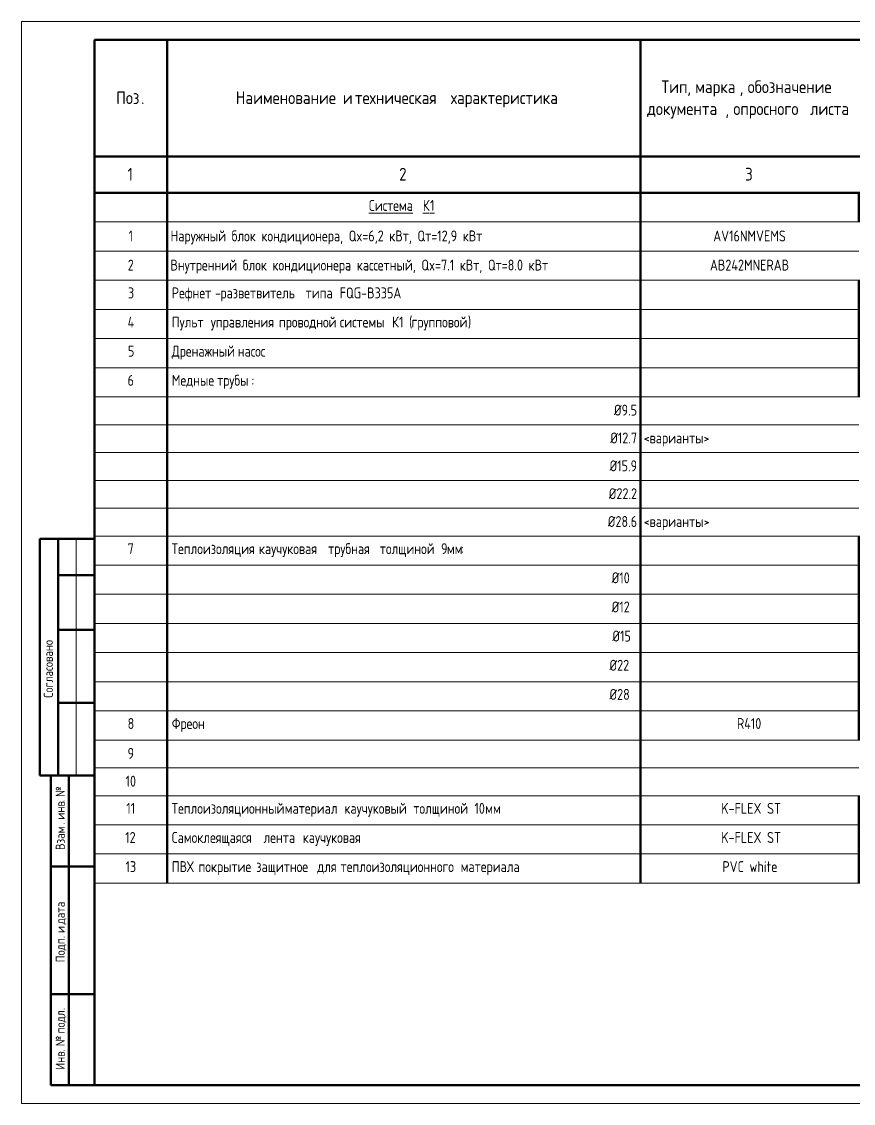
# Model space of a CAD drawing. Header units: millimetres. Extents: x -420 to 2940, y 0 to 297.
# Drawn here: x -420 to -191.5, y 0 to 297 of the extents above; entities that cross this region are included whole.
import ezdxf

# ---------------------------------------------------------------- set-up
doc = ezdxf.new("R2010")
doc.units = ezdxf.units.MM
for name, color, linetype, lineweight in [('Аннотация', 7, 'Continuous', 50), ('Графика', 7, 'Continuous', 20), ('Линии', 7, 'Continuous', 20), ('Основная надпись', 7, 'Continuous', 30)]:
    doc.layers.add(name, color=color, linetype=linetype, lineweight=lineweight)
doc.styles.add('$0$GOST 2.304 type A', font='GOST2304A.ttf', dxfattribs={"height": 3})
doc.styles.add('$0$GOST 2.304 type A_B', font='', dxfattribs={"height": 3})
doc.styles.add('$0$GOST Common', font='GOST_Common.ttf', dxfattribs={"width": 0.9, "height": 3.5})
doc.styles.add('$0$GOST Common_1', font='GOST_Common.ttf', dxfattribs={"width": 0.9, "height": 2.5})
doc.styles.get('$0$GOST 2.304 type A_B').set_extended_font_data('GOST 2.304 type A', bold=True)

# ---------------------------------------------------------------- blocks, each defined once
blk = doc.blocks.new('$0$РОВЕН_Пусая строка для спецификации1 - Пустая строка для СО-3213492-Спецификация оборудования_ изделий и материалов')
at = {"layer": 'Аннотация'}
for p, q in [((0, 0), (0, -8)), ((20, 0), (20, -8)), ((150, 0), (150, -8)), ((210, 0), (210, -8)), ((245, 0), (245, -8)), ((290, 0), (290, -8)), ((310, 0), (310, -8)), ((330, 0), (330, -8)), ((355, 0), (355, -8)), ((395, 0), (395, -8))]:
    blk.add_line(p, q, dxfattribs=at)
at = {"layer": 'Аннотация', "lineweight": 20}
for p, q in [((0, 0), (395, 0)), ((395, -8), (0, -8))]:
    blk.add_line(p, q, dxfattribs=at)
blk = doc.blocks.new('$0$РОВЕН_Пусая строка для спецификации1 - Пустая строка для СО-3209609-Спецификация оборудования_ изделий и материалов')
at = {"layer": 'Аннотация'}
for p, q in [((0, 0), (0, -8)), ((20, 0), (20, -8)), ((150, 0), (150, -8)), ((210, 0), (210, -8)), ((245, 0), (245, -8)), ((290, 0), (290, -8)), ((310, 0), (310, -8)), ((330, 0), (330, -8)), ((355, 0), (355, -8)), ((395, 0), (395, -8))]:
    blk.add_line(p, q, dxfattribs=at)
at = {"layer": 'Аннотация', "lineweight": 20}
for p, q in [((0, 0), (395, 0)), ((395, -8), (0, -8))]:
    blk.add_line(p, q, dxfattribs=at)
blk = doc.blocks.new('$0$РОВЕН_Пусая строка для спецификации1 - Пустая строка для СО-3213493-Спецификация оборудования_ изделий и материалов')
at = {"layer": 'Аннотация'}
for p, q in [((0, 0), (0, -8)), ((20, 0), (20, -8)), ((150, 0), (150, -8)), ((210, 0), (210, -8)), ((245, 0), (245, -8)), ((290, 0), (290, -8)), ((310, 0), (310, -8)), ((330, 0), (330, -8)), ((355, 0), (355, -8)), ((395, 0), (395, -8))]:
    blk.add_line(p, q, dxfattribs=at)
at = {"layer": 'Аннотация', "lineweight": 20}
for p, q in [((0, 0), (395, 0)), ((395, -8), (0, -8))]:
    blk.add_line(p, q, dxfattribs=at)

msp = doc.modelspace()

# ---------------------------------------------------------------- linework, layer by layer
at = {"layer": 'Аннотация'}
for p, q in [((-380, 250), (-380, 292)), ((-250, 292), (-250, 250)), ((-400, 260), (-5, 260)), ((-400, 250), (-5, 250))]:
    msp.add_line(p, q, dxfattribs=at)
at = {"layer": 'Линии'}
for p, q in [((-380, 242), (-400, 242)), ((-250, 242), (-380, 242)), ((-190, 242), (-250, 242)), ((-380, 233.99), (-400, 233.99)), ((-250, 233.99), (-380, 233.99)), ((-190, 233.99), (-250, 233.99)), ((-380, 225.99), (-400, 225.99)), ((-250, 225.99), (-380, 225.99)), ((-190, 225.99), (-250, 225.99)), ((-380, 193.99), (-400, 193.99)), ((-250, 193.99), (-380, 193.99)), ((-190, 193.99), (-250, 193.99)), ((-380, 186.34), (-400, 186.34)), ((-250, 186.34), (-380, 186.34)), ((-190, 186.34), (-250, 186.34)), ((-380, 178.7), (-400, 178.7)), ((-250, 178.7), (-380, 178.7)), ((-190, 178.7), (-250, 178.7)), ((-380, 171.05), (-400, 171.05)), ((-250, 171.05), (-380, 171.05)), ((-190, 171.05), (-250, 171.05)), ((-380, 163.4), (-400, 163.4)), ((-250, 163.4), (-380, 163.4)), ((-190, 163.4), (-250, 163.4)), ((-380, 155.76), (-400, 155.76)), ((-250, 155.76), (-380, 155.76)), ((-190, 155.76), (-250, 155.76)), ((-380, 99.76), (-400, 99.76)), ((-250, 99.76), (-380, 99.76)), ((-190, 99.76), (-250, 99.76)), ((-380, 92.12), (-400, 92.12)), ((-380, 92.12), (-400, 92.12)), ((-250, 92.12), (-380, 92.12)), ((-250, 92.12), (-380, 92.12)), ((-190, 92.12), (-250, 92.12)), ((-190, 92.12), (-250, 92.12)), ((-380, 84.47), (-400, 84.47)), ((-250, 84.47), (-380, 84.47)), ((-190, 84.47), (-250, 84.47))]:
    msp.add_line(p, q, dxfattribs=at)
at = {"layer": 'Линии', "lineweight": 50}
for p, q in [((-380, 242), (-380, 233.99)), ((-250, 242), (-250, 233.99)), ((-380, 233.99), (-380, 225.99)), ((-250, 233.99), (-250, 225.99)), ((-380, 193.99), (-380, 186.34)), ((-250, 193.99), (-250, 186.34)), ((-380, 186.34), (-380, 178.7)), ((-250, 186.34), (-250, 178.7)), ((-380, 178.7), (-380, 171.05)), ((-250, 178.7), (-250, 171.05)), ((-380, 171.05), (-380, 163.4)), ((-250, 171.05), (-250, 163.4)), ((-380, 163.4), (-380, 155.76)), ((-250, 163.4), (-250, 155.76)), ((-380, 99.76), (-380, 92.12)), ((-250, 99.76), (-250, 92.12)), ((-380, 92.12), (-380, 84.47)), ((-250, 92.12), (-250, 84.47))]:
    msp.add_line(p, q, dxfattribs=at)
at = {"layer": 'Основная надпись', "lineweight": 20}
for p, q in [((-420, 297), (0, 297)), ((-420, 297), (-420, 0)), ((-405, 155), (-405, 90)), ((0, 0), (-420, 0))]:
    msp.add_line(p, q, dxfattribs=at)
at = {"layer": 'Основная надпись', "lineweight": 50}
for p, q in [((-5, 292), (-400, 292)), ((-400, 292), (-400, 5)), ((-5, 250), (-400, 250)), ((-415, 155), (-415, 90)), ((-415, 155), (-400, 155)), ((-410, 155), (-410, 90)), ((-410, 145), (-400, 145)), ((-410, 130), (-400, 130)), ((-410, 110), (-400, 110)), ((-415, 90), (-400, 90)), ((-412, 90), (-412, 5)), ((-412, 90), (-400, 90)), ((-407, 90), (-407, 5)), ((-412, 65), (-400, 65)), ((-412, 30), (-400, 30)), ((-412, 5), (-400, 5)), ((-400, 5), (-5, 5))]:
    msp.add_line(p, q, dxfattribs=at)

# ---------------------------------------------------------------- block references
at = {"layer": 'Аннотация', "lineweight": 20}
for name, p in [('$0$РОВЕН_Пусая строка для спецификации1 - Пустая строка для СО-3213492-Спецификация оборудования_ изделий и материалов', (-400, 250)), ('$0$РОВЕН_Пусая строка для спецификации1 - Пустая строка для СО-3209609-Спецификация оборудования_ изделий и материалов', (-400, 225.99)), ('$0$РОВЕН_Пусая строка для спецификации1 - Пустая строка для СО-3209609-Спецификация оборудования_ изделий и материалов', (-400, 217.99)), ('$0$РОВЕН_Пусая строка для спецификации1 - Пустая строка для СО-3209609-Спецификация оборудования_ изделий и материалов', (-400, 209.99)), ('$0$РОВЕН_Пусая строка для спецификации1 - Пустая строка для СО-3209609-Спецификация оборудования_ изделий и материалов', (-400, 201.99)), ('$0$РОВЕН_Пусая строка для спецификации1 - Пустая строка для СО-3209609-Спецификация оборудования_ изделий и материалов', (-400, 155.76)), ('$0$РОВЕН_Пусая строка для спецификации1 - Пустая строка для СО-3213493-Спецификация оборудования_ изделий и материалов', (-400, 147.76)), ('$0$РОВЕН_Пусая строка для спецификации1 - Пустая строка для СО-3213493-Спецификация оборудования_ изделий и материалов', (-400, 139.76)), ('$0$РОВЕН_Пусая строка для спецификации1 - Пустая строка для СО-3213493-Спецификация оборудования_ изделий и материалов', (-400, 131.76)), ('$0$РОВЕН_Пусая строка для спецификации1 - Пустая строка для СО-3213493-Спецификация оборудования_ изделий и материалов', (-400, 123.76)), ('$0$РОВЕН_Пусая строка для спецификации1 - Пустая строка для СО-3213493-Спецификация оборудования_ изделий и материалов', (-400, 115.76)), ('$0$РОВЕН_Пусая строка для спецификации1 - Пустая строка для СО-3209609-Спецификация оборудования_ изделий и материалов', (-400, 107.76)), ('$0$РОВЕН_Пусая строка для спецификации1 - Пустая строка для СО-3209609-Спецификация оборудования_ изделий и материалов', (-400, 84.47)), ('$0$РОВЕН_Пусая строка для спецификации1 - Пустая строка для СО-3209609-Спецификация оборудования_ изделий и материалов', (-400, 76.47)), ('$0$РОВЕН_Пусая строка для спецификации1 - Пустая строка для СО-3209609-Спецификация оборудования_ изделий и материалов', (-400, 68.47))]:
    msp.add_blockref(name, p, dxfattribs=at)

# ---------------------------------------------------------------- texts
at = {"layer": 'Аннотация', "lineweight": 9, "char_height": 3, "attachment_point": 1}
for s, insert, width, style in [('\\LСистема', (-324.59, 248.03), 16.4346, '$0$GOST 2.304 type A_B'), ('\\L\\fGOST 2.304 type A|b1|i0|c204|p34|;\\L ', (-311.03, 248.03), 1.5232, '$0$GOST 2.304 type A_B'), ('\\L\\fGOST 2.304 type A|b1|i0|c204|p34|;\\LК', (-309.77, 248.03), 2.4051, '$0$GOST 2.304 type A_B'), ('\\L\\fGOST 2.304 type A|b1|i0|c204|p34|;\\L1', (-307.79, 248.03), 1.6034, '$0$GOST 2.304 type A_B'), ('\\fGOST 2.304 type A|b0|i0|c204|p34|;3', (-390.78, 224.02), 2.0844, '$0$GOST 2.304 type A'), ('Рефнет', (-378.74, 224.02), 14.3502, '$0$GOST 2.304 type A'), ('разветвитель', (-365.38, 224.02), 26.8565, '$0$GOST 2.304 type A'), ('\\fGOST 2.304 type A|b0|i0|c204|p34|; ', (-343.22, 224.02), 1.5232, '$0$GOST 2.304 type A'), ('типа', (-341.97, 224.02), 9.4599, '$0$GOST 2.304 type A'), (' FQG-B335A', (-334.16, 224.02), 21.6456, '$0$GOST 2.304 type A'), ('\\fGOST 2.304 type A|b0|i0|c204|p34|;-', (-366.9, 224.02), 1.8439, '$0$GOST 2.304 type A'), ('\\fGOST 2.304 type A|b0|i0|c204|p34|;4', (-390.88, 216.02), 2.3249, '$0$GOST 2.304 type A'), ('Пульт', (-378.74, 216.02), 11.4641, '$0$GOST 2.304 type A'), ('\\fGOST 2.304 type A|b0|i0|c204|p34|; ', (-369.28, 216.02), 1.5232, '$0$GOST 2.304 type A'), ('управления', (-368.03, 216.02), 21.1645, '$0$GOST 2.304 type A'), ('\\fGOST 2.304 type A|b0|i0|c204|p34|; ', (-350.56, 216.02), 1.5232, '$0$GOST 2.304 type A'), ('проводной', (-349.31, 216.02), 18.7595, '$0$GOST 2.304 type A'), ('\\fGOST 2.304 type A|b0|i0|c204|p34|; ', (-333.83, 216.02), 1.5232, '$0$GOST 2.304 type A'), ('системы', (-332.57, 216.02), 15.8734, '$0$GOST 2.304 type A'), ('\\fGOST 2.304 type A|b0|i0|c204|p34|; ', (-319.48, 216.02), 1.5232, '$0$GOST 2.304 type A'), ('\\fGOST 2.304 type A|b0|i0|c204|p34|;К', (-318.22, 216.02), 2.3249, '$0$GOST 2.304 type A'), ('1 (', (-316.3, 216.02), 4.1688, '$0$GOST 2.304 type A'), ('групповой', (-312.86, 216.02), 18.7595, '$0$GOST 2.304 type A'), ('\\fGOST 2.304 type A|b0|i0|c204|p34|;)', (-297.38, 216.02), 1.0422, '$0$GOST 2.304 type A'), ('\\fGOST 2.304 type A|b0|i0|c204|p34|;5', (-390.78, 208.02), 2.0844, '$0$GOST 2.304 type A'), ('Дренажный', (-378.74, 208.02), 20.443, '$0$GOST 2.304 type A'), ('\\fGOST 2.304 type A|b0|i0|c204|p34|; ', (-361.88, 208.02), 1.5232, '$0$GOST 2.304 type A'), ('насос', (-360.62, 208.02), 10.7426, '$0$GOST 2.304 type A'), ('\\fGOST 2.304 type A|b0|i0|c204|p34|;6', (-390.88, 200.02), 2.3249, '$0$GOST 2.304 type A'), ('Медные', (-378.74, 200.02), 13.5485, '$0$GOST 2.304 type A'), ('\\fGOST 2.304 type A|b0|i0|c204|p34|; ', (-367.56, 200.02), 1.5232, '$0$GOST 2.304 type A'), ('трубы', (-366.31, 200.02), 11.4641, '$0$GOST 2.304 type A'), ('\\fGOST 2.304 type A|b0|i0|c204|p34|;:', (-356.85, 200.02), 0.8017, '$0$GOST 2.304 type A'), ('\\fGOST 2.304 type A|b0|i0|c204|p34|;7', (-390.88, 153.79), 2.3249, '$0$GOST 2.304 type A'), ('Теплоизоляция', (-378.74, 153.79), 27.4979, '$0$GOST 2.304 type A'), ('\\fGOST 2.304 type A|b0|i0|c204|p34|; ', (-356.05, 153.79), 1.5232, '$0$GOST 2.304 type A'), ('каучуковая', (-354.8, 153.79), 21.4852, '$0$GOST 2.304 type A'), ('\\fGOST 2.304 type A|b0|i0|c204|p34|; ', (-337.07, 153.79), 1.5232, '$0$GOST 2.304 type A'), ('трубная', (-335.81, 153.79), 15.7131, '$0$GOST 2.304 type A'), ('\\fGOST 2.304 type A|b0|i0|c204|p34|; ', (-322.85, 153.79), 1.5232, '$0$GOST 2.304 type A'), ('толщиной', (-321.59, 153.79), 18.519, '$0$GOST 2.304 type A'), (' 9', (-306.31, 153.79), 3.8481, '$0$GOST 2.304 type A'), ('мм', (-303.14, 153.79), 4.6498, '$0$GOST 2.304 type A'), ('\\fGOST 2.304 type A|b0|i0|c204|p34|;:', (-299.3, 153.79), 0.8017, '$0$GOST 2.304 type A'), ('Ø10', (-257.87, 145.79), 6.8143, '$0$GOST 2.304 type A'), ('Ø12', (-257.87, 137.79), 6.8143, '$0$GOST 2.304 type A'), ('Ø15', (-257.68, 129.79), 6.5738, '$0$GOST 2.304 type A'), ('Ø22', (-258.47, 121.79), 7.5359, '$0$GOST 2.304 type A'), ('Ø28', (-258.47, 113.79), 7.5359, '$0$GOST 2.304 type A'), ('\\fGOST 2.304 type A|b0|i0|c204|p34|;8', (-390.88, 105.79), 2.3249, '$0$GOST 2.304 type A'), ('Фреон', (-378.74, 105.79), 11.7848, '$0$GOST 2.304 type A'), ('R410', (-223.46, 105.79), 8.5781, '$0$GOST 2.304 type A'), ('11', (-391.24, 82.5), 3.2067, '$0$GOST 2.304 type A'), ('Теплоизоляционный', (-378.74, 82.5), 36.0759, '$0$GOST 2.304 type A'), ('\\fGOST 2.304 type A|b0|i0|c204|p34|; ', (-348.98, 82.5), 1.5232, '$0$GOST 2.304 type A'), ('материал', (-347.72, 82.5), 18.3586, '$0$GOST 2.304 type A'), ('\\fGOST 2.304 type A|b0|i0|c204|p34|; ', (-332.57, 82.5), 1.5232, '$0$GOST 2.304 type A'), ('каучуковый', (-331.32, 82.5), 21.4051, '$0$GOST 2.304 type A'), ('\\fGOST 2.304 type A|b0|i0|c204|p34|; ', (-313.66, 82.5), 1.5232, '$0$GOST 2.304 type A'), ('толщиной', (-312.4, 82.5), 18.519, '$0$GOST 2.304 type A'), (' 10', (-297.12, 82.5), 5.4515, '$0$GOST 2.304 type A'), ('мм', (-292.62, 82.5), 4.6498, '$0$GOST 2.304 type A'), ('K-FLEX ST', (-227.76, 82.5), 19, '$0$GOST 2.304 type A'), ('12', (-391.54, 74.5), 3.9283, '$0$GOST 2.304 type A'), ('Самоклеящаяся', (-378.74, 74.5), 29.0211, '$0$GOST 2.304 type A'), ('\\fGOST 2.304 type A|b0|i0|c204|p34|; ', (-354.8, 74.5), 1.5232, '$0$GOST 2.304 type A'), ('\\fGOST 2.304 type A|b0|i0|c204|p34|; ', (-344.02, 74.5), 1.5232, '$0$GOST 2.304 type A'), ('K-FLEX ST', (-227.76, 74.5), 19, '$0$GOST 2.304 type A'), ('лента', (-353.54, 74.5), 11.5443, '$0$GOST 2.304 type A'), ('каучуковая', (-342.76, 74.5), 21.4852, '$0$GOST 2.304 type A'), ('13', (-391.44, 66.5), 3.6878, '$0$GOST 2.304 type A'), ('ПВХ', (-378.74, 66.5), 7.3755, '$0$GOST 2.304 type A'), ('\\fGOST 2.304 type A|b0|i0|c204|p34|; ', (-372.66, 66.5), 1.5232, '$0$GOST 2.304 type A'), ('покрытие', (-371.4, 66.5), 17.7173, '$0$GOST 2.304 type A'), ('\\fGOST 2.304 type A|b0|i0|c204|p34|; ', (-356.78, 66.5), 1.5232, '$0$GOST 2.304 type A'), ('защитное', (-355.53, 66.5), 18.7595, '$0$GOST 2.304 type A'), ('\\fGOST 2.304 type A|b0|i0|c204|p34|; ', (-340.05, 66.5), 1.5232, '$0$GOST 2.304 type A'), ('для', (-338.79, 66.5), 6.2532, '$0$GOST 2.304 type A'), ('\\fGOST 2.304 type A|b0|i0|c204|p34|; ', (-333.63, 66.5), 1.5232, '$0$GOST 2.304 type A'), ('теплоизоляционного', (-332.37, 66.5), 38.481, '$0$GOST 2.304 type A'), ('\\fGOST 2.304 type A|b0|i0|c204|p34|; ', (-300.62, 66.5), 1.5232, '$0$GOST 2.304 type A'), ('материала', (-299.37, 66.5), 20.7637, '$0$GOST 2.304 type A'), ('PVC white', (-227.46, 66.5), 18.2785, '$0$GOST 2.304 type A')]:
    msp.add_mtext(s, dxfattribs=dict(at, insert=insert, width=width, style=style))
at = {"layer": 'Графика', "char_height": 3, "line_spacing_factor": 0.919238, "style": '$0$GOST 2.304 type A'}
for s, insert, width, attachment_point in [('\\fGOST 2.304 type A|b0|i0|c204|p34|;1', (-390, 239.66), 1.5289, 2), ('Наружный блок кондиционера, Qx=6,2 кВт, Qт=12,9 кВт', (-379.1, 239.66), 99.1571, 1), ('AV16NMVEMS', (-220, 239.66), 19.6203, 2), ('Внутренний блок кондиционера кассетный, Qx=7.1 кВт, Qт=8.0 кВт', (-379.1, 231.66), 124.1283, 1), ('AB242MNERAB', (-220, 231.66), 25.4809, 2), ('\\fGOST 2.304 type A|b0|i0|c204|p34|;2', (-390, 231.66), 2.2933, 2), ('Ø9.5', (-250.9, 191.83), 7.9719, 3), ('Ø12.7', (-250.9, 184.19), 9.7555, 3), ('<варианты>', (-249.1, 184.19), 22.0592, 1), ('Ø15.9', (-250.9, 176.54), 9.5007, 3), ('Ø22.2', (-250.9, 168.89), 10.52, 3), ('Ø28.6', (-250.9, 161.25), 10.52, 3), ('<варианты>', (-249.1, 161.25), 22.0592, 1), ('\\fGOST 2.304 type A|b0|i0|c204|p34|;9', (-390, 97.6), 2.2933, 2), ('10', (-390, 89.96), 3.8221, 2)]:
    msp.add_mtext(s, dxfattribs=dict(at, insert=insert, width=width, attachment_point=attachment_point))
at = {"layer": 'Основная надпись', "lineweight": 9, "char_height": 3.5, "attachment_point": 1, "style": '$0$GOST Common'}
for s, insert, width in [('Тип', (-244.21, 280.87), 8.5861), ('марка', (-234.92, 280.87), 14.7911), ('обозначение', (-220.51, 280.87), 30.2316), ('\\fGOST Common|b0|i0|c204|p34|;\\W.9; ', (-195.57, 280.87), 1.2987), ('Поз', (-394.01, 277.86), 8.2975), ('Наименование', (-361.17, 277.86), 34.3443), ('\\fGOST Common|b0|i0|c204|p34|;\\W.9; ', (-332.83, 277.86), 1.2987), ('\\fGOST Common|b0|i0|c204|p34|;\\W.9;и', (-331.76, 277.86), 2.7418), ('\\fGOST Common|b0|i0|c204|p34|;\\W.9; ', (-329.5, 277.86), 1.2987), ('техническая', (-328.43, 277.86), 30.6645), ('\\fGOST Common|b0|i0|c204|p34|;\\W.9; ', (-303.13, 277.86), 1.2987), ('характеристика', (-302.05, 277.86), 40.3329), (', ', (-237.12, 280.87), 2.6696), (', ', (-222.72, 280.87), 2.6696), ('\\fGOST Common|b0|i0|c204|p34|;\\W.9;.', (-387.16, 277.86), 1.1544), ('документа', (-248.13, 274.85), 26.0468), ('опросного', (-224.44, 274.85), 24.243), ('\\fGOST Common|b0|i0|c204|p34|;\\W.9; ', (-204.44, 274.85), 1.2987), ('листа', (-203.37, 274.85), 14.2139), (', ', (-226.64, 274.85), 2.6696), ('\\fGOST Common|b0|i0|c204|p34|;\\W.9;1', (-390.91, 256.86), 1.8759), ('\\fGOST Common|b0|i0|c204|p34|;\\W.9;2', (-316.27, 256.86), 2.7418), ('\\fGOST Common|b0|i0|c204|p34|;\\W.9;3', (-221.21, 256.86), 2.6696)]:
    msp.add_mtext(s, dxfattribs=dict(at, insert=insert, width=width))
at = {"layer": 'Основная надпись', "lineweight": 9, "char_height": 2.5, "attachment_point": 1, "rotation": 90, "style": '$0$GOST Common_1'}
for s, insert, width in [('Согласовано', (-413.91, 111.36), 21.5734), ('\\fGOST Common|b0|i0|c204|p34|;\\W.9;№', (-410.63, 84.15), 3.319), ('инв', (-410.63, 77.9), 5.8443), ('. ', (-410.63, 82.72), 1.7316), ('Взам', (-410.63, 69.56), 8.3696), ('. ', (-410.63, 76.47), 1.7316), ('дата', (-410.63, 49.14), 8.7304), ('\\fGOST Common|b0|i0|c204|p34|;\\W.9; ', (-410.63, 48.37), 0.938), ('\\fGOST Common|b0|i0|c204|p34|;\\W.9;и', (-410.63, 46.76), 1.9481), ('Подп', (-410.63, 38.72), 8.0089), ('. ', (-410.63, 45.33), 1.7316), ('подл', (-410.63, 19.19), 7.7924), ('\\fGOST Common|b0|i0|c204|p34|;\\W.9;.', (-410.63, 25.62), 0.7937), ('\\fGOST Common|b0|i0|c204|p34|;\\W.9;№', (-410.63, 15.68), 3.319), ('\\fGOST Common|b0|i0|c204|p34|;\\W.9; ', (-410.63, 18.42), 0.938), ('Инв', (-410.63, 9.25), 6.0608), ('. ', (-410.63, 14.25), 1.7316)]:
    msp.add_mtext(s, dxfattribs=dict(at, insert=insert, width=width))

doc.saveas('drawing.dxf')
